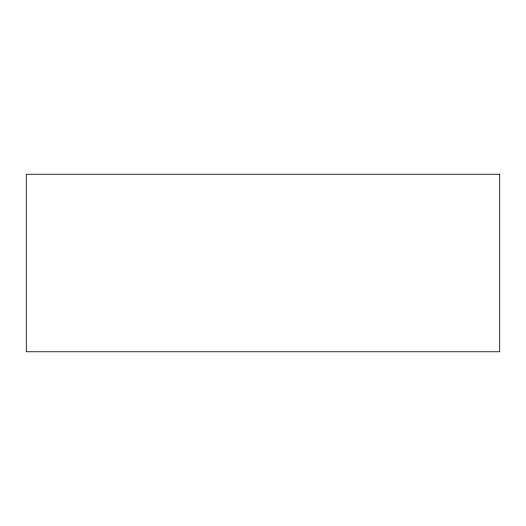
<?xml version="1.0" encoding="UTF-8"?>
<svg xmlns="http://www.w3.org/2000/svg" width="526" height="526" viewBox="0 0 526 526"><rect width="100%" height="100%" fill="white"/><g stroke="black" fill="none" stroke-linecap="round" stroke-linejoin="round"><path stroke-width="0.79" d="M499.7 174.237L26.3 174.237L26.3 351.762L499.7 351.762L499.7 174.237"/></g></svg>
